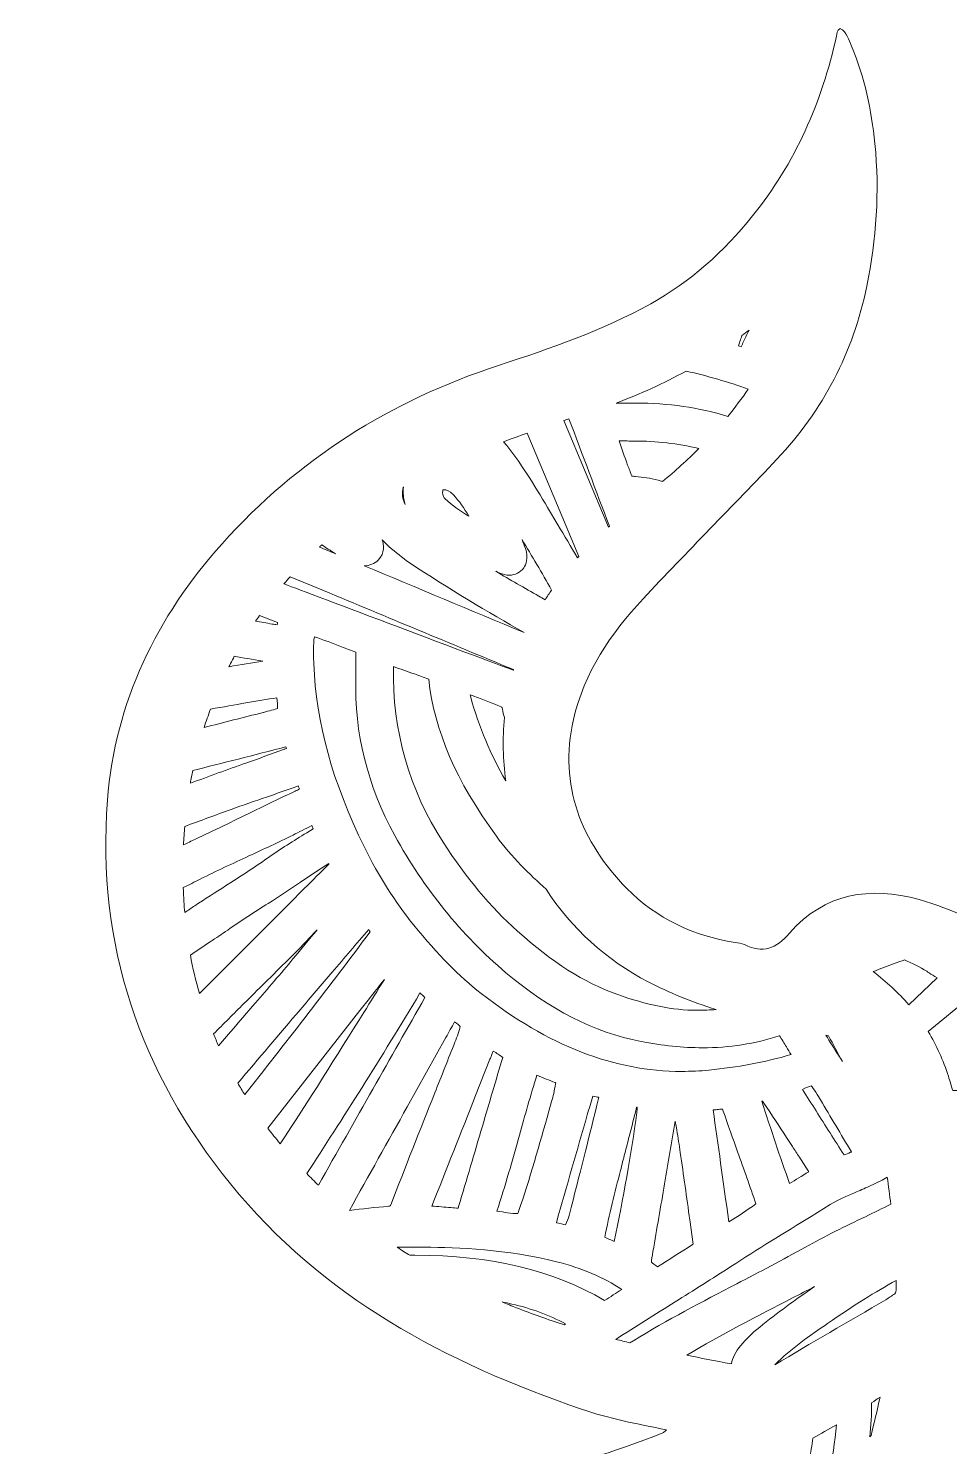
# Model space of a CAD drawing. Extents: x 95 to 1905, y -1935 to -66.
# Drawn here: x 95 to 661, y -937 to -66 of the extents above; entities that cross this region are included whole.
import ezdxf

# ---------------------------------------------------------------- set-up
doc = ezdxf.new("R2010")
doc.units = 0
doc.header["$MEASUREMENT"] = 0
doc.layers.add('Layer 1', color=7, linetype='Continuous')

# ---------------------------------------------------------------- blocks, each defined once
blk = doc.blocks.new('block 2')
at = {"layer": 'Layer 1', "lineweight": 0}
for points, knots in [([(1879.6, -958.17), (1853.61, -957.51), (1827.64, -958.04), (1801.66, -960.62), (1767.9, -963.98), (1734.13, -968.5), (1700.09, -967.66), (1636.04, -966.07), (1574.52, -952.08), (1515.05, -928.61), (1514.6, -928.42), (1514.25, -927.93), (1512.89, -926.69), (1531.02, -923.22), (1548.35, -919.76), (1565.03, -914.06), (1648.23, -885.64), (1724.12, -845.39), (1780.64, -775.69), (1836.26, -707.1), (1863.07, -628.56), (1856.19, -539.99), (1851.48, -479.46), (1826.09, -427.35), (1785.84, -382.41), (1739.3, -330.38), (1682.27, -294.53), (1616.03, -272.83), (1584.03, -262.35), (1552.04, -251.39), (1522.6, -234.95), (1498.3, -221.36), (1477.63, -202.88), (1460.06, -181.01), (1433.82, -148.33), (1417.44, -111.18), (1408.55, -70.46), (1408.22, -68.91), (1408.57, -67), (1406.2, -65.74), (1402.21, -68.13), (1401.04, -72.67), (1399.35, -76.65), (1391.2, -95.77), (1387.03, -115.72), (1384.93, -136.51), (1381.94, -166.14), (1384.02, -195.14), (1389.9, -224.12), (1398.15, -264.84), (1416.74, -300.3), (1445.08, -330.46), (1472.21, -359.32), (1500.3, -387.25), (1527.31, -416.22), (1547.19, -437.52), (1563.55, -461.56), (1570.03, -490.44), (1579.1, -530.95), (1565.45, -565.24), (1537.21, -594.14), (1519.05, -612.68), (1496.4, -623.2), (1470.82, -627.41), (1468.86, -627.72), (1466.76, -627.84), (1465.03, -628.67), (1453.7, -634.13), (1445.74, -631.25), (1437.28, -621.59), (1415.79, -596.98), (1388.15, -592.65), (1357.64, -600.98), (1337.03, -606.6), (1318.3, -616.81), (1298.91, -625.33), (1260.79, -642.06), (1221.3, -646.72), (1180.21, -640.94), (1148.96, -636.53), (1118.96, -627.33), (1088.76, -618.73), (1060.98, -610.82), (1032.61, -609.24), (1003.88, -612.19), (1003.59, -612.23), (1003.32, -612.25), (1003.03, -612.25), (1002.02, -612.33), (1001.03, -612.35), (1000, -612.29), (998.97, -612.35), (997.98, -612.33), (996.97, -612.25), (996.68, -612.25), (996.41, -612.23), (996.12, -612.19), (967.39, -609.24), (939.02, -610.82), (911.24, -618.73), (881.04, -627.33), (851.04, -636.53), (819.79, -640.94), (778.7, -646.72), (739.22, -642.06), (701.09, -625.33), (681.7, -616.81), (662.97, -606.6), (642.36, -600.98), (611.85, -592.65), (584.21, -596.98), (562.72, -621.59), (554.26, -631.25), (546.3, -634.13), (534.97, -628.67), (533.24, -627.84), (531.14, -627.72), (529.18, -627.41), (503.6, -623.2), (480.95, -612.68), (462.79, -594.14), (434.55, -565.24), (420.9, -530.95), (429.97, -490.44), (436.45, -461.56), (452.81, -437.52), (472.7, -416.22), (499.7, -387.25), (527.79, -359.32), (554.92, -330.46), (583.26, -300.3), (601.85, -264.84), (610.1, -224.12), (615.98, -195.14), (618.06, -166.14), (615.07, -136.51), (612.97, -115.72), (608.8, -95.77), (600.65, -76.65), (598.96, -72.67), (597.79, -68.13), (593.81, -65.74), (591.43, -67), (591.78, -68.91), (591.45, -70.46), (582.56, -111.18), (566.18, -148.33), (539.94, -181.01), (522.37, -202.88), (501.7, -221.36), (477.4, -234.95), (447.96, -251.39), (415.97, -262.35), (383.97, -272.83), (317.73, -294.53), (260.7, -330.38), (214.16, -382.41), (173.91, -427.35), (148.52, -479.46), (143.82, -539.99), (136.93, -628.56), (163.74, -707.1), (219.36, -775.69), (275.88, -845.39), (351.77, -885.64), (434.97, -914.06), (451.65, -919.76), (468.98, -923.22), (487.11, -926.69), (485.75, -927.93), (485.4, -928.42), (484.95, -928.61), (425.48, -952.08), (363.96, -966.07), (299.91, -967.66), (265.87, -968.5), (232.11, -963.98), (198.34, -960.62), (172.37, -958.04), (146.39, -957.51), (120.4, -958.17), (100.89, -958.68), (95.24, -967.7), (101.34, -986.06), (107.51, -1004.56), (117.14, -1021.06), (130.04, -1035.67), (160.38, -1070.08), (198.69, -1093.35), (239.3, -1113.27), (250.88, -1118.95), (262.74, -1123.98), (276.17, -1130.08), (263.25, -1136.48), (251.27, -1140.15), (239.14, -1143.49), (236.07, -1144.34), (230.83, -1143.31), (230.39, -1146.94), (229.88, -1151.17), (235.32, -1151.76), (238.38, -1153.19), (268.31, -1167.34), (300.39, -1172.43), (333.04, -1174.27), (347.6, -1175.1), (362.27, -1174.41), (377.1, -1174.41), (376.71, -1179.06), (374.3, -1179.88), (372.59, -1181.1), (365.43, -1186.19), (357.79, -1190.48), (349.52, -1193.6), (347.27, -1194.45), (343.56, -1194.69), (343.85, -1197.66), (344.16, -1201.15), (348.14, -1200.76), (350.72, -1201.15), (355.17, -1201.79), (359.73, -1201.87), (364.25, -1202.14), (404.5, -1204.68), (444.6, -1204.37), (484.23, -1195.62), (496.48, -1192.92), (508.69, -1189.95), (522.08, -1186.81), (515.33, -1200.82), (507.39, -1212.35), (497.61, -1222.69), (495.63, -1224.79), (491.14, -1226.58), (493.14, -1229.82), (494.83, -1232.53), (498.98, -1230.26), (501.86, -1229.64), (530.97, -1223.47), (557.95, -1212.14), (582.85, -1195.87), (588.83, -1191.95), (594.63, -1187.78), (600.49, -1183.72), (582.01, -1220.48), (568.43, -1258.58), (563.71, -1299.03), (558.9, -1340.29), (572.64, -1378.82), (584.03, -1417.46), (584.75, -1417.44), (585.47, -1417.4), (586.19, -1417.38), (586.19, -1417.38), (587.41, -1412.41), (587.41, -1412.41), (589.76, -1418.45), (592.32, -1424.33), (595.02, -1430.08), (595.23, -1437.74), (595.81, -1445.35), (597.21, -1452.9), (601.17, -1474.35), (612.45, -1492.96), (622.17, -1512.08), (622.83, -1511.88), (623.51, -1511.67), (624.17, -1511.48), (625.22, -1502.9), (626.27, -1494.32), (627.33, -1485.74), (629.43, -1488.86), (631.56, -1491.99), (633.72, -1495.11), (633.97, -1497.21), (634.17, -1499.29), (634.38, -1501.4), (636.79, -1525.7), (641.77, -1548.92), (660.39, -1566.75), (662.29, -1568.56), (662.85, -1572.94), (666.31, -1571.51), (669.18, -1570.36), (668.19, -1566.52), (668.38, -1563.78), (668.77, -1557.8), (669, -1551.79), (669.26, -1545.79), (670.17, -1547.15), (671.08, -1548.53), (671.97, -1549.92), (684.55, -1569.29), (696.86, -1590.82), (709.32, -1615.14), (720.81, -1637.57), (733.71, -1662.71), (737.17, -1687.82), (737.85, -1690.31), (738.49, -1692.81), (739.09, -1695.33), (742.99, -1711.31), (745.73, -1727.57), (746.62, -1744.19), (747.57, -1762.14), (740.33, -1778.64), (738.97, -1796.14), (736.55, -1827.22), (737.75, -1857.86), (750.27, -1887.03), (760.26, -1910.25), (779.11, -1921.74), (800.79, -1918.75), (810.34, -1917.41), (818.74, -1915.27), (818.47, -1903.03), (818.45, -1901.75), (818.84, -1900.19), (821.01, -1899.65), (821.71, -1900.66), (822.6, -1901.73), (823.21, -1902.93), (833.86, -1923.31), (851.68, -1931.81), (873.65, -1933.67), (892.11, -1935.23), (910.39, -1933.54), (928.56, -1930.45), (952.35, -1926.41), (976.13, -1923.81), (1000, -1923.62), (1023.87, -1923.81), (1047.65, -1926.41), (1071.44, -1930.45), (1089.61, -1933.54), (1107.89, -1935.23), (1126.35, -1933.67), (1148.32, -1931.81), (1166.14, -1923.31), (1176.79, -1902.93), (1177.41, -1901.73), (1178.29, -1900.66), (1178.99, -1899.65), (1181.16, -1900.19), (1181.55, -1901.75), (1181.53, -1903.03), (1181.26, -1915.27), (1189.66, -1917.41), (1199.21, -1918.75), (1220.89, -1921.74), (1239.74, -1910.25), (1249.73, -1887.03), (1262.25, -1857.86), (1263.45, -1827.22), (1261.03, -1796.14), (1259.67, -1778.64), (1252.43, -1762.14), (1253.38, -1744.19), (1254.27, -1727.57), (1257.01, -1711.31), (1260.91, -1695.33), (1261.51, -1692.81), (1262.15, -1690.31), (1262.83, -1687.82), (1266.29, -1662.71), (1279.19, -1637.57), (1290.68, -1615.14), (1303.14, -1590.82), (1315.45, -1569.29), (1328.03, -1549.92), (1328.92, -1548.53), (1329.83, -1547.15), (1330.74, -1545.79), (1331, -1551.79), (1331.23, -1557.8), (1331.62, -1563.78), (1331.81, -1566.52), (1330.82, -1570.36), (1333.69, -1571.51), (1337.15, -1572.94), (1337.71, -1568.56), (1339.61, -1566.75), (1358.23, -1548.92), (1363.21, -1525.7), (1365.62, -1501.4), (1365.83, -1499.29), (1366.03, -1497.21), (1366.28, -1495.11), (1368.45, -1491.99), (1370.57, -1488.86), (1372.67, -1485.74), (1373.73, -1494.32), (1374.78, -1502.9), (1375.83, -1511.48), (1376.49, -1511.67), (1377.17, -1511.88), (1377.83, -1512.08), (1387.55, -1492.96), (1398.83, -1474.35), (1402.79, -1452.9), (1404.19, -1445.35), (1404.77, -1437.74), (1404.98, -1430.08), (1407.68, -1424.33), (1410.24, -1418.45), (1412.59, -1412.41), (1412.59, -1412.41), (1413.81, -1417.38), (1413.81, -1417.38), (1414.53, -1417.4), (1415.25, -1417.44), (1415.97, -1417.46), (1427.36, -1378.82), (1441.1, -1340.29), (1436.29, -1299.03), (1431.57, -1258.58), (1417.99, -1220.48), (1399.51, -1183.72), (1405.37, -1187.78), (1411.17, -1191.95), (1417.15, -1195.87), (1442.05, -1212.14), (1469.03, -1223.47), (1498.14, -1229.64), (1501.02, -1230.26), (1505.17, -1232.53), (1506.86, -1229.82), (1508.86, -1226.58), (1504.37, -1224.79), (1502.39, -1222.69), (1492.61, -1212.35), (1484.67, -1200.82), (1477.92, -1186.81), (1491.31, -1189.95), (1503.52, -1192.92), (1515.77, -1195.62), (1555.4, -1204.37), (1595.5, -1204.68), (1635.75, -1202.14), (1640.27, -1201.87), (1644.83, -1201.79), (1649.28, -1201.15), (1651.86, -1200.76), (1655.84, -1201.15), (1656.15, -1197.66), (1656.44, -1194.69), (1652.73, -1194.45), (1650.48, -1193.6), (1642.21, -1190.48), (1634.57, -1186.19), (1627.42, -1181.1), (1625.7, -1179.88), (1623.29, -1179.06), (1622.9, -1174.41), (1637.73, -1174.41), (1652.4, -1175.1), (1666.96, -1174.27), (1699.61, -1172.43), (1731.69, -1167.34), (1761.62, -1153.19), (1764.68, -1151.76), (1770.12, -1151.17), (1769.61, -1146.94), (1769.17, -1143.31), (1763.93, -1144.34), (1760.86, -1143.49), (1748.73, -1140.15), (1736.75, -1136.48), (1723.83, -1130.08), (1737.26, -1123.98), (1749.12, -1118.95), (1760.7, -1113.27), (1801.31, -1093.35), (1839.62, -1070.08), (1869.96, -1035.67), (1882.86, -1021.06), (1892.49, -1004.56), (1898.66, -986.06), (1904.77, -967.7), (1899.11, -958.68), (1879.6, -958.17)], [0, 0, 0, 0, 1, 1, 1, 2, 2, 2, 3, 3, 3, 4, 4, 4, 5, 5, 5, 6, 6, 6, 7, 7, 7, 8, 8, 8, 9, 9, 9, 10, 10, 10, 11, 11, 11, 12, 12, 12, 13, 13, 13, 14, 14, 14, 15, 15, 15, 16, 16, 16, 17, 17, 17, 18, 18, 18, 19, 19, 19, 20, 20, 20, 21, 21, 21, 22, 22, 22, 23, 23, 23, 24, 24, 24, 25, 25, 25, 26, 26, 26, 27, 27, 27, 28, 28, 28, 29, 29, 29, 30, 30, 30, 31, 31, 31, 32, 32, 32, 33, 33, 33, 34, 34, 34, 35, 35, 35, 36, 36, 36, 37, 37, 37, 38, 38, 38, 39, 39, 39, 40, 40, 40, 41, 41, 41, 42, 42, 42, 43, 43, 43, 44, 44, 44, 45, 45, 45, 46, 46, 46, 47, 47, 47, 48, 48, 48, 49, 49, 49, 50, 50, 50, 51, 51, 51, 52, 52, 52, 53, 53, 53, 54, 54, 54, 55, 55, 55, 56, 56, 56, 57, 57, 57, 58, 58, 58, 59, 59, 59, 60, 60, 60, 61, 61, 61, 62, 62, 62, 63, 63, 63, 64, 64, 64, 65, 65, 65, 66, 66, 66, 67, 67, 67, 68, 68, 68, 69, 69, 69, 70, 70, 70, 71, 71, 71, 72, 72, 72, 73, 73, 73, 74, 74, 74, 75, 75, 75, 76, 76, 76, 77, 77, 77, 78, 78, 78, 79, 79, 79, 80, 80, 80, 81, 81, 81, 82, 82, 82, 83, 83, 83, 84, 84, 84, 85, 85, 85, 86, 86, 86, 87, 87, 87, 88, 88, 88, 89, 89, 89, 90, 90, 90, 91, 91, 91, 92, 92, 92, 93, 93, 93, 94, 94, 94, 95, 95, 95, 96, 96, 96, 97, 97, 97, 98, 98, 98, 99, 99, 99, 100, 100, 100, 101, 101, 101, 102, 102, 102, 103, 103, 103, 104, 104, 104, 105, 105, 105, 106, 106, 106, 107, 107, 107, 108, 108, 108, 109, 109, 109, 110, 110, 110, 111, 111, 111, 112, 112, 112, 113, 113, 113, 114, 114, 114, 115, 115, 115, 116, 116, 116, 117, 117, 117, 118, 118, 118, 119, 119, 119, 120, 120, 120, 121, 121, 121, 122, 122, 122, 123, 123, 123, 124, 124, 124, 125, 125, 125, 126, 126, 126, 127, 127, 127, 128, 128, 128, 129, 129, 129, 130, 130, 130, 131, 131, 131, 132, 132, 132, 133, 133, 133, 134, 134, 134, 135, 135, 135, 136, 136, 136, 137, 137, 137, 138, 138, 138, 139, 139, 139, 140, 140, 140, 141, 141, 141, 142, 142, 142, 143, 143, 143, 144, 144, 144, 145, 145, 145, 146, 146, 146, 147, 147, 147, 148, 148, 148, 149, 149, 149, 150, 150, 150, 151, 151, 151, 152, 152, 152, 153, 153, 153, 154, 154, 154, 155, 155, 155, 156, 156, 156, 157, 157, 157, 158, 158, 158, 159, 159, 159, 160, 160, 160, 160]), ([(535.25, -256.51), (534.74, -257.59), (534.22, -258.66), (533.69, -259.73), (533.41, -260.29), (533.14, -260.85), (532.87, -261.41), (532.22, -261.13), (531.71, -260.9), (531.3, -260.71), (531.48, -260.08), (531.75, -259.2), (532.17, -258.02), (532.58, -256.83), (533, -255.65), (533.42, -254.47), (534.9, -253.39), (536.35, -252.3), (537.78, -251.2), (536.93, -252.97), (536.09, -254.74), (535.25, -256.51)], [0, 0, 0, 0, 1, 1, 1, 2, 2, 2, 3, 3, 3, 4, 4, 4, 5, 5, 5, 6, 6, 6, 7, 7, 7, 7]), ([(537.3, -287.37), (533.37, -293.1), (529.18, -298.7), (524.77, -304.11), (507.04, -298.64), (488.42, -295.98), (468.02, -295.98), (468.02, -295.98), (456.14, -295.96), (456.14, -295.96), (470.9, -290.48), (485.29, -283.9), (499.09, -276.3), (512.3, -279.28), (525.11, -282.99), (537.3, -287.37)], [0, 0, 0, 0, 1, 1, 1, 2, 2, 2, 3, 3, 3, 4, 4, 4, 5, 5, 5, 5]), ([(427.22, -305.62), (435.5, -327.64), (443.78, -349.65), (452.06, -371.66), (451.85, -371.86), (451.63, -372.06), (451.41, -372.26), (451.41, -372.26), (424.08, -306.66), (424.08, -306.66), (425.14, -306.31), (426.19, -305.96), (427.22, -305.62)], [0, 0, 0, 0, 1, 1, 1, 2, 2, 2, 3, 3, 3, 4, 4, 4, 4]), ([(433.29, -390.21), (433.02, -390.5), (432.75, -390.8), (432.48, -391.09), (428.45, -384.22), (424.37, -377.38), (420.38, -370.7), (420.38, -370.7), (414.06, -360.08), (414.06, -360.08), (405.96, -346.45), (397.6, -332.38), (387.01, -319.7), (391.62, -317.96), (396.46, -316.19), (401.57, -314.37), (401.57, -314.37), (425.51, -371.66), (425.51, -371.66), (425.51, -371.66), (433.29, -390.21), (433.29, -390.21)], [0, 0, 0, 0, 1, 1, 1, 2, 2, 2, 3, 3, 3, 4, 4, 4, 5, 5, 5, 6, 6, 6, 7, 7, 7, 7]), ([(481.91, -343.28), (477.16, -341.97), (472.56, -341.51), (468.11, -341.07), (467.33, -340.99), (466.54, -340.91), (465.76, -340.83), (464.95, -338.55), (464.1, -336.28), (463.25, -334.01), (461.35, -328.94), (459.54, -324.09), (458.11, -319.19), (458.11, -319.19), (458.51, -319.19), (458.51, -319.19), (459.68, -319.19), (460.86, -319.21), (462.04, -319.23), (463.31, -319.25), (464.58, -319.27), (465.9, -319.27), (465.91, -319.27), (467.29, -319.27), (467.29, -319.27), (480.93, -319.27), (494.01, -320.79), (506.94, -323.89), (499.99, -330.88), (492.54, -337.63), (484.69, -344.07), (483.77, -343.8), (482.84, -343.53), (481.91, -343.28)], [0, 0, 0, 0, 1, 1, 1, 2, 2, 2, 3, 3, 3, 4, 4, 4, 5, 5, 5, 6, 6, 6, 7, 7, 7, 8, 8, 8, 9, 9, 9, 10, 10, 10, 11, 11, 11, 11]), ([(326.63, -358.19), (324.98, -354.75), (324.54, -351.21), (325.4, -347.62), (325.47, -347.57), (325.55, -347.53), (325.63, -347.49), (325.15, -351.06), (325.48, -354.66), (326.63, -358.19)], [0, 0, 0, 0, 1, 1, 1, 2, 2, 2, 3, 3, 3, 3]), ([(349.63, -350.82), (349.65, -350.05), (349.72, -349.52), (349.8, -349.19), (349.89, -349.18), (350.01, -349.18), (350.13, -349.18), (350.28, -349.18), (350.42, -349.18), (350.58, -349.19), (351.88, -349.27), (353.88, -349.66), (356.24, -352.23), (359.88, -356.2), (362.91, -360.66), (365.69, -365.41), (360.45, -362.25), (355.58, -358.82), (351.16, -354.82), (350.34, -354.08), (349.82, -352.73), (349.63, -350.82)], [0, 0, 0, 0, 1, 1, 1, 2, 2, 2, 3, 3, 3, 4, 4, 4, 5, 5, 5, 6, 6, 6, 7, 7, 7, 7]), ([(283.77, -388.5), (280.52, -387.13), (277.26, -385.77), (274.01, -384.41), (274.48, -383.97), (274.96, -383.54), (275.44, -383.11), (278.01, -384.81), (280.75, -386.58), (283.77, -388.5)], [0, 0, 0, 0, 1, 1, 1, 2, 2, 2, 3, 3, 3, 3]), ([(310.02, -392.39), (314.46, -387.98), (313.45, -382.75), (312.51, -379.91), (313.79, -381.38), (315.18, -382.76), (316.68, -384.06), (320.9, -387.71), (324.76, -390.98), (329.17, -393.93), (353.15, -409.97), (377.83, -424.52), (399.68, -436.99), (366.95, -423.29), (334.21, -409.59), (301.48, -395.9), (304.76, -395.89), (307.72, -394.68), (310.02, -392.39)], [0, 0, 0, 0, 1, 1, 1, 2, 2, 2, 3, 3, 3, 4, 4, 4, 5, 5, 5, 6, 6, 6, 6]), ([(412.56, -416.78), (411.27, -416.04), (409.98, -415.31), (408.7, -414.57), (399.94, -409.58), (391.06, -404.52), (382.22, -399.32), (382.44, -399.41), (382.67, -399.51), (382.89, -399.6), (382.89, -399.6), (384.73, -400.39), (384.73, -400.39), (386.7, -401.23), (388.65, -401.66), (390.51, -401.66), (392.34, -401.66), (394.06, -401.25), (395.58, -400.48), (397.09, -399.72), (398.4, -398.6), (399.41, -397.17), (400.72, -395.31), (402.59, -391.29), (400.43, -385.27), (399.77, -383.42), (399.08, -381.64), (398.39, -379.86), (404.47, -389.87), (410.5, -400.17), (416.51, -410.86), (415.15, -412.8), (413.84, -414.77), (412.56, -416.78)], [0, 0, 0, 0, 1, 1, 1, 2, 2, 2, 3, 3, 3, 4, 4, 4, 5, 5, 5, 6, 6, 6, 7, 7, 7, 8, 8, 8, 9, 9, 9, 10, 10, 10, 11, 11, 11, 11]), ([(276.39, -411.1), (315.31, -427.32), (354.23, -443.53), (393.15, -459.73), (393.11, -459.87), (393.07, -460.01), (393.04, -460.14), (360.51, -447.87), (252.16, -406.98), (252.16, -406.98), (253.42, -405.51), (254.7, -404.05), (256, -402.6), (256, -402.6), (276.39, -411.1), (276.39, -411.1)], [0, 0, 0, 0, 1, 1, 1, 2, 2, 2, 3, 3, 3, 4, 4, 4, 5, 5, 5, 5]), ([(237.07, -426.53), (237.07, -426.53), (248.25, -430.72), (248.25, -430.72), (248.18, -431.2), (248.09, -431.7), (248.01, -432.17), (247.07, -432.04), (246, -431.87), (244.93, -431.69), (241.53, -431.12), (238.12, -430.55), (234.72, -429.98), (235.5, -428.82), (236.28, -427.67), (237.07, -426.53)], [0, 0, 0, 0, 1, 1, 1, 2, 2, 2, 3, 3, 3, 4, 4, 4, 5, 5, 5, 5]), ([(513.2, -705.74), (507.65, -706.28), (502.05, -706.55), (496.57, -706.55), (454.98, -706.55), (414.65, -690.87), (373.27, -658.63), (359.71, -648.05), (346.95, -635.1), (331.91, -616.62), (320.37, -602.44), (310.44, -586.8), (301.55, -568.78), (282.05, -529.25), (271.9, -492.36), (270.53, -455.99), (270.53, -455.99), (270.5, -455.21), (270.5, -455.21), (270.29, -449.7), (270.1, -444.47), (270.86, -439.53), (276.43, -441.45), (282.07, -443.57), (287.53, -445.62), (290.46, -446.72), (293.38, -447.82), (296.31, -448.89), (296.28, -452.56), (296.29, -456.23), (296.3, -459.89), (296.3, -459.89), (296.31, -464.97), (296.31, -464.97), (295.36, -498.36), (303.42, -530.9), (320.27, -561.68), (338.16, -594.34), (361.12, -622.67), (388.52, -645.89), (415.35, -668.62), (442.48, -682.45), (471.45, -688.15), (484.49, -690.72), (497.19, -692.02), (509.2, -692.02), (525.7, -692.02), (541.57, -689.57), (556.37, -684.73), (556.43, -684.71), (556.48, -684.7), (556.53, -684.68), (556.53, -684.68), (556.54, -684.69), (556.54, -684.69), (557.97, -686.95), (559.36, -689.22), (560.76, -691.5), (561.73, -693.07), (562.7, -694.65), (563.68, -696.22), (547.26, -700.89), (530.31, -704.09), (513.2, -705.74)], [0, 0, 0, 0, 1, 1, 1, 2, 2, 2, 3, 3, 3, 4, 4, 4, 5, 5, 5, 6, 6, 6, 7, 7, 7, 8, 8, 8, 9, 9, 9, 10, 10, 10, 11, 11, 11, 12, 12, 12, 13, 13, 13, 14, 14, 14, 15, 15, 15, 16, 16, 16, 17, 17, 17, 18, 18, 18, 19, 19, 19, 20, 20, 20, 21, 21, 21, 21]), ([(219.38, -455.97), (220.13, -454.51), (220.9, -453.04), (221.7, -451.54), (227.02, -452.43), (232.72, -453.41), (239.21, -454.56), (232.59, -455.56), (225.72, -456.66), (218.41, -457.89), (218.73, -457.25), (219.05, -456.61), (219.38, -455.97)], [0, 0, 0, 0, 1, 1, 1, 2, 2, 2, 3, 3, 3, 4, 4, 4, 4]), ([(505.91, -668.98), (490.99, -668.98), (475.29, -665.83), (456.51, -659.09), (436.2, -651.79), (417.41, -639.83), (395.6, -620.31), (379.14, -605.58), (364.22, -587.75), (349.99, -565.79), (329.05, -533.49), (318.74, -497.19), (319.36, -457.87), (323.67, -459.27), (328.05, -460.84), (332.3, -462.37), (335.22, -463.42), (338.14, -464.47), (341.07, -465.48), (344.65, -497.36), (357.89, -528.11), (382.64, -562.04), (392.01, -574.89), (403.26, -585.67), (413.16, -594.56), (428.61, -618.52), (450.3, -638.21), (475.94, -651.54), (488.63, -658.15), (502.25, -663.73), (517.53, -668.52), (513.77, -668.8), (509.9, -668.95), (505.91, -668.98)], [0, 0, 0, 0, 1, 1, 1, 2, 2, 2, 3, 3, 3, 4, 4, 4, 5, 5, 5, 6, 6, 6, 7, 7, 7, 8, 8, 8, 9, 9, 9, 10, 10, 10, 11, 11, 11, 11]), ([(207.06, -484.01), (222.89, -481.18), (235.72, -478.97), (247.81, -477), (248.11, -479.65), (248.34, -482.1), (248.32, -483.5), (246.61, -484.18), (243.05, -485.09), (239.59, -485.97), (239.59, -485.97), (239.34, -486.03), (239.34, -486.03), (227.28, -489.1), (215.23, -492.17), (203.18, -495.26), (204.39, -491.48), (205.69, -487.73), (207.06, -484.01)], [0, 0, 0, 0, 1, 1, 1, 2, 2, 2, 3, 3, 3, 4, 4, 4, 5, 5, 5, 6, 6, 6, 6]), ([(388.4, -527.95), (379.15, -512.1), (371.95, -494.96), (366.88, -476.66), (366.74, -476.16), (366.62, -475.66), (366.5, -475.17), (367.3, -475.46), (368.1, -475.75), (368.89, -476.04), (374.75, -478.16), (380.29, -480.16), (385.63, -482.65), (385.92, -482.79), (386.06, -482.89), (386.08, -482.89), (386.12, -482.98), (386.26, -483.3), (386.39, -484.07), (386.65, -485.72), (387.04, -487.42), (387.55, -489.22), (386.31, -502.15), (386.61, -515.16), (388.4, -527.95)], [0, 0, 0, 0, 1, 1, 1, 2, 2, 2, 3, 3, 3, 4, 4, 4, 5, 5, 5, 6, 6, 6, 7, 7, 7, 8, 8, 8, 8]), ([(196.24, -521.71), (214.13, -517.19), (233.92, -512.18), (253.35, -507.15), (253.46, -507.48), (253.57, -507.82), (253.67, -508.14), (253.07, -508.37), (252.45, -508.59), (251.9, -508.79), (244.23, -511.6), (236.55, -514.35), (228.86, -517.1), (217.65, -521.11), (206.15, -525.23), (194.72, -529.52), (195.19, -526.9), (195.7, -524.29), (196.24, -521.71)], [0, 0, 0, 0, 1, 1, 1, 2, 2, 2, 3, 3, 3, 4, 4, 4, 5, 5, 5, 6, 6, 6, 6]), ([(191.26, -556.04), (200.75, -552.54), (210.25, -549.06), (219.76, -545.6), (226.95, -543), (234.33, -540.45), (241.47, -537.99), (247.84, -535.79), (254.4, -533.53), (260.88, -531.2), (261.16, -531.8), (261.45, -532.44), (261.73, -533.04), (260.9, -533.45), (259.97, -533.89), (259.07, -534.32), (250.11, -538.6), (241.19, -542.95), (232.26, -547.29), (220.97, -552.79), (209.3, -558.47), (197.78, -563.91), (195.36, -565.05), (192.95, -566.18), (190.53, -567.31), (190.7, -563.53), (190.95, -559.76), (191.26, -556.04)], [0, 0, 0, 0, 1, 1, 1, 2, 2, 2, 3, 3, 3, 4, 4, 4, 5, 5, 5, 6, 6, 6, 7, 7, 7, 8, 8, 8, 9, 9, 9, 9]), ([(200.83, -588.4), (210.63, -583.46), (220.81, -578.75), (230.66, -574.19), (239.56, -570.07), (248.77, -565.81), (257.76, -561.35), (261.46, -559.52), (265.25, -557.59), (269.33, -555.46), (269.58, -556.12), (269.83, -556.8), (270.08, -557.5), (270.08, -557.5), (266.2, -559.9), (266.2, -559.9), (258.21, -564.84), (249.95, -569.94), (242.08, -575.54), (233.72, -581.48), (224.85, -587.13), (216.27, -592.59), (210.08, -596.54), (203.68, -600.62), (197.44, -604.82), (195.43, -606.18), (193.36, -607.56), (191.23, -608.97), (191.04, -606.71), (190.88, -604.45), (190.75, -602.2), (190.59, -599.48), (190.47, -596.68), (190.38, -593.59), (193.87, -591.88), (197.36, -590.15), (200.83, -588.4)], [0, 0, 0, 0, 1, 1, 1, 2, 2, 2, 3, 3, 3, 4, 4, 4, 5, 5, 5, 6, 6, 6, 7, 7, 7, 8, 8, 8, 9, 9, 9, 10, 10, 10, 11, 11, 11, 12, 12, 12, 12]), ([(206.82, -627.02), (210.45, -624.6), (214.05, -622.14), (217.66, -619.68), (225.77, -614.16), (234.15, -608.45), (242.56, -603.32), (249.35, -599.19), (255.92, -594.69), (262.28, -590.35), (267.95, -586.47), (273.79, -582.48), (279.67, -578.83), (279.72, -578.94), (279.76, -579.05), (279.81, -579.16), (269.74, -589.13), (259.6, -599.3), (249.77, -609.14), (249.77, -609.14), (237.15, -621.79), (237.15, -621.79), (237.15, -621.79), (200.27, -658.65), (200.27, -658.65), (198.04, -650.91), (196.18, -643.02), (194.71, -635.04), (198.75, -632.38), (202.79, -629.71), (206.82, -627.02)], [0, 0, 0, 0, 1, 1, 1, 2, 2, 2, 3, 3, 3, 4, 4, 4, 5, 5, 5, 6, 6, 6, 7, 7, 7, 8, 8, 8, 9, 9, 9, 10, 10, 10, 10]), ([(227.56, -664.9), (231.84, -660.63), (236.15, -656.38), (240.45, -652.14), (250.05, -642.69), (259.98, -632.91), (269.43, -622.9), (270.49, -621.79), (271.56, -620.69), (272.65, -619.6), (267.73, -625.34), (262.7, -631.31), (257.72, -637.39), (250.24, -646.53), (242.31, -655.66), (234.65, -664.48), (229.64, -670.25), (224.46, -676.22), (219.41, -682.17), (219.41, -682.17), (212.08, -690.85), (212.08, -690.85), (210.98, -688.42), (209.93, -685.98), (208.93, -683.54), (215.14, -677.32), (221.34, -671.11), (227.56, -664.9)], [0, 0, 0, 0, 1, 1, 1, 2, 2, 2, 3, 3, 3, 4, 4, 4, 5, 5, 5, 6, 6, 6, 7, 7, 7, 8, 8, 8, 9, 9, 9, 9]), ([(228.09, -720.83), (226.64, -718.51), (225.23, -716.15), (223.85, -713.78), (236.57, -698.73), (249.3, -683.69), (262.06, -668.67), (268.65, -660.93), (275.27, -653.22), (281.89, -645.52), (289.22, -636.98), (296.78, -628.2), (304.21, -619.43), (304.5, -619.89), (304.77, -620.37), (305.03, -620.84), (304.97, -620.91), (304.92, -620.98), (304.87, -621.05), (280.52, -654.1), (254.7, -686.96), (229.73, -718.75), (229.73, -718.75), (228.09, -720.83), (228.09, -720.83)], [0, 0, 0, 0, 1, 1, 1, 2, 2, 2, 3, 3, 3, 4, 4, 4, 5, 5, 5, 6, 6, 6, 7, 7, 7, 8, 8, 8, 8]), ([(633.18, -638.04), (637.97, -639.94), (642.58, -642.42), (646.98, -645.03), (647.41, -645.42), (647.88, -645.78), (648.41, -646.08), (649.77, -646.88), (651.51, -647.91), (653.27, -649.05), (653.27, -649.05), (635.83, -665.58), (635.83, -665.58), (629.54, -658.25), (622.28, -651.46), (614.02, -645.17), (615.89, -644.47), (633.18, -638.04), (633.18, -638.04)], [0, 0, 0, 0, 1, 1, 1, 2, 2, 2, 3, 3, 3, 4, 4, 4, 5, 5, 5, 6, 6, 6, 6]), ([(242.23, -741.32), (242.23, -741.32), (298.8, -669.21), (298.8, -669.21), (298.8, -669.21), (304.62, -661.83), (304.62, -661.83), (307.68, -657.94), (310.78, -653.99), (313.89, -650.01), (309.65, -656.78), (305.42, -663.56), (301.19, -670.35), (284.59, -696.96), (267.48, -724.4), (249.9, -751.07), (247.29, -747.89), (244.73, -744.63), (242.23, -741.32)], [0, 0, 0, 0, 1, 1, 1, 2, 2, 2, 3, 3, 3, 4, 4, 4, 5, 5, 5, 6, 6, 6, 6]), ([(266.19, -769.32), (287.61, -736.41), (312.1, -698.16), (335.71, -658.36), (336.2, -658.81), (338.21, -660.69), (338.74, -661.17), (317.73, -698.03), (296.28, -735.87), (273.37, -776.47), (270.93, -774.12), (268.54, -771.74), (266.19, -769.32)], [0, 0, 0, 0, 1, 1, 1, 2, 2, 2, 3, 3, 3, 4, 4, 4, 4]), ([(691.06, -667.19), (687.06, -674.95), (683.05, -682.72), (679.06, -690.49), (679.06, -690.49), (678.95, -690.66), (678.95, -690.66), (674.61, -697.3), (677.82, -702.3), (679.4, -704.15), (680.97, -705.99), (683.27, -707.03), (685.66, -707.03), (685.97, -707.03), (686.28, -707.01), (686.59, -706.98), (693, -706.26), (695.45, -701.1), (696.26, -699.41), (696.33, -699.26), (696.4, -699.1), (696.43, -699.04), (702.05, -689.95), (707.64, -680.85), (713.22, -671.74), (715.62, -672.07), (718.14, -672.39), (720.82, -672.68), (720.05, -681.87), (721.4, -691.03), (724.88, -700.04), (706.49, -712.21), (686.63, -718.38), (665.82, -718.38), (664.84, -718.38), (663.85, -718.37), (662.85, -718.34), (661.99, -715.26), (661.12, -712.36), (660.23, -709.57), (657.11, -699.74), (652.97, -690.57), (647.79, -682.04), (647.79, -682.04), (673.82, -660.81), (673.82, -660.81), (679.23, -663.33), (684.95, -665.44), (691.06, -667.19)], [0, 0, 0, 0, 1, 1, 1, 2, 2, 2, 3, 3, 3, 4, 4, 4, 5, 5, 5, 6, 6, 6, 7, 7, 7, 8, 8, 8, 9, 9, 9, 10, 10, 10, 11, 11, 11, 12, 12, 12, 13, 13, 13, 14, 14, 14, 15, 15, 15, 16, 16, 16, 16]), ([(327.91, -728.25), (327.91, -728.25), (351.67, -685.66), (351.67, -685.66), (353.43, -682.51), (355.23, -679.29), (357.01, -676), (358.59, -677.23), (359.91, -678.35), (360.38, -679.02), (360.31, -680.64), (358.37, -685.55), (357.2, -688.53), (353.08, -698.96), (348.95, -709.38), (344.81, -719.81), (335.9, -742.3), (326.67, -765.57), (317.76, -788.52), (317.63, -788.85), (317.52, -789.08), (317.44, -789.23), (317.24, -789.27), (316.91, -789.33), (316.42, -789.37), (308.34, -790.1), (300.24, -791.02), (292.38, -791.93), (304.22, -770.7), (316.06, -749.48), (327.91, -728.25)], [0, 0, 0, 0, 1, 1, 1, 2, 2, 2, 3, 3, 3, 4, 4, 4, 5, 5, 5, 6, 6, 6, 7, 7, 7, 8, 8, 8, 9, 9, 9, 10, 10, 10, 10]), ([(586.64, -684.67), (589.48, -690.03), (592.31, -695.29), (595.11, -700.41), (594.31, -699.13), (593.5, -697.86), (592.7, -696.6), (590.13, -692.54), (587.52, -688.41), (584.92, -684.26), (585.08, -684.3), (586.23, -684.57), (586.64, -684.67)], [0, 0, 0, 0, 1, 1, 1, 2, 2, 2, 3, 3, 3, 4, 4, 4, 4]), ([(386.54, -697.91), (382.35, -711.97), (378.21, -726.05), (374.07, -740.14), (369.23, -756.62), (364.38, -773.11), (359.46, -789.57), (359.36, -789.9), (359.27, -790.23), (359.18, -790.57), (357.68, -790.45), (356.17, -790.33), (354.67, -790.21), (350.83, -789.9), (346.91, -789.59), (342.96, -789.34), (351.98, -766.71), (360.94, -744.05), (369.89, -721.39), (369.89, -721.39), (378.71, -699.08), (378.71, -699.08), (378.71, -699.08), (380.59, -694.37), (380.73, -694.02), (382.73, -695.34), (384.65, -696.6), (386.54, -697.91)], [0, 0, 0, 0, 1, 1, 1, 2, 2, 2, 3, 3, 3, 4, 4, 4, 5, 5, 5, 6, 6, 6, 7, 7, 7, 8, 8, 8, 9, 9, 9, 9]), ([(419.09, -713.59), (419.08, -713.74), (419.06, -713.94), (419.01, -714.19), (418.23, -718.47), (417.45, -721.92), (416.56, -725.06), (416.56, -725.06), (414.89, -730.98), (414.89, -730.98), (409.14, -751.35), (403.19, -772.41), (396.21, -792.67), (396.04, -793.17), (395.89, -793.58), (395.77, -793.9), (395.77, -793.9), (395.76, -793.9), (395.76, -793.9), (394.87, -793.9), (393.84, -793.85), (392.65, -793.78), (392.65, -793.78), (389.48, -793.35), (389.48, -793.35), (387.51, -793.08), (385.3, -792.77), (382.98, -792.46), (388.05, -776.93), (392.48, -761.13), (396.78, -745.79), (400.18, -733.65), (403.69, -721.13), (407.48, -708.91), (411.35, -710.53), (415.16, -712.04), (418.75, -713.45), (418.89, -713.5), (419, -713.55), (419.09, -713.59)], [0, 0, 0, 0, 1, 1, 1, 2, 2, 2, 3, 3, 3, 4, 4, 4, 5, 5, 5, 6, 6, 6, 7, 7, 7, 8, 8, 8, 9, 9, 9, 10, 10, 10, 11, 11, 11, 12, 12, 12, 13, 13, 13, 13]), ([(445.48, -722.46), (445.12, -724.3), (444.49, -726.86), (443.94, -729.07), (439.18, -748.35), (433.9, -769.29), (427.33, -794.98), (426.83, -796.92), (426, -798.93), (425.1, -800.89), (424.5, -800.75), (420.78, -799.85), (419.47, -799.53), (425.81, -777.15), (432.24, -754.82), (438.46, -733.18), (439.01, -731.3), (439.58, -729.42), (440.16, -727.54), (440.75, -725.64), (441.35, -723.7), (441.92, -721.72), (443.23, -721.97), (444.48, -722.22), (445.48, -722.46)], [0, 0, 0, 0, 1, 1, 1, 2, 2, 2, 3, 3, 3, 4, 4, 4, 5, 5, 5, 6, 6, 6, 7, 7, 7, 8, 8, 8, 8]), ([(570.61, -717.69), (572.69, -716.66), (574.79, -715.7), (575.95, -715.43), (577.44, -716.9), (580.25, -721.65), (581.67, -724.04), (587.77, -734.35), (594.23, -745.24), (600.76, -755.99), (600.58, -756.07), (600.39, -756.15), (600.2, -756.23), (598.78, -756.84), (597.4, -757.44), (596.13, -757.9), (590.38, -748.89), (584.67, -739.87), (578.95, -730.85), (576.18, -726.48), (573.41, -722.1), (570.61, -717.69)], [0, 0, 0, 0, 1, 1, 1, 2, 2, 2, 3, 3, 3, 4, 4, 4, 5, 5, 5, 6, 6, 6, 7, 7, 7, 7]), ([(469.14, -728.54), (469.08, -729.71), (468.99, -730.96), (468.92, -731.85), (465.4, -757.62), (460.56, -784.86), (454.87, -810.95), (454.65, -810.85), (454.42, -810.75), (454.2, -810.65), (452.55, -809.91), (450.9, -809.16), (449.25, -808.43), (451.84, -794.68), (455.4, -780.83), (458.85, -767.42), (459.74, -763.93), (460.64, -760.44), (461.52, -756.95), (462.4, -753.46), (463.3, -749.99), (464.21, -746.51), (465.73, -740.64), (467.3, -734.59), (468.75, -728.54), (468.75, -728.54), (469.14, -728.54), (469.14, -728.54)], [0, 0, 0, 0, 1, 1, 1, 2, 2, 2, 3, 3, 3, 4, 4, 4, 5, 5, 5, 6, 6, 6, 7, 7, 7, 8, 8, 8, 9, 9, 9, 9]), ([(518.19, -730), (519.19, -729.89), (520.28, -729.77), (521.49, -729.65), (521.63, -730.02), (521.79, -730.46), (521.97, -730.99), (524.84, -739.38), (527.88, -747.84), (530.81, -756.01), (534.57, -766.48), (538.45, -777.29), (541.99, -787.99), (536.68, -791.93), (531.14, -795.46), (525.38, -798.99), (521.84, -773.37), (518.74, -751.24), (515.73, -730.25), (516.52, -730.17), (517.34, -730.09), (518.19, -730)], [0, 0, 0, 0, 1, 1, 1, 2, 2, 2, 3, 3, 3, 4, 4, 4, 5, 5, 5, 6, 6, 6, 7, 7, 7, 7]), ([(574.53, -768.15), (570.22, -770.76), (566.33, -773.18), (562.68, -775.51), (556.86, -759.1), (551.16, -742.11), (545.7, -724.9), (545.7, -724.9), (546.03, -724.85), (546.03, -724.85), (546.24, -725.11), (546.54, -725.51), (546.97, -726.15), (551.65, -733.05), (556.3, -740.17), (560.79, -747.06), (560.79, -747.06), (564.43, -752.61), (564.43, -752.61), (565.87, -754.81), (567.3, -757.02), (568.72, -759.23), (570.61, -762.15), (572.54, -765.14), (574.53, -768.15)], [0, 0, 0, 0, 1, 1, 1, 2, 2, 2, 3, 3, 3, 4, 4, 4, 5, 5, 5, 6, 6, 6, 7, 7, 7, 8, 8, 8, 8]), ([(478.8, -817.21), (481.19, -803.34), (483.55, -789.46), (485.92, -775.58), (488.11, -762.78), (490.29, -749.97), (492.49, -737.17), (492.79, -739.01), (493.1, -740.84), (493.4, -742.68), (494.16, -747.18), (494.93, -751.85), (495.59, -756.4), (497.59, -770.19), (499.5, -784), (501.42, -797.8), (501.42, -797.8), (503.5, -812.74), (503.5, -812.74), (503.5, -812.74), (503.12, -812.98), (503.12, -812.98), (496.07, -817.43), (488.79, -822.01), (481.64, -826.69), (480.02, -825.51), (478.54, -824.39), (477.85, -823.72), (477.89, -822.5), (478.35, -819.85), (478.8, -817.21)], [0, 0, 0, 0, 1, 1, 1, 2, 2, 2, 3, 3, 3, 4, 4, 4, 5, 5, 5, 6, 6, 6, 7, 7, 7, 8, 8, 8, 9, 9, 9, 10, 10, 10, 10]), ([(456.05, -871.16), (468.13, -863.32), (480.37, -855.64), (492.33, -848.15), (503.59, -841.09), (515.24, -833.79), (526.61, -826.43), (542.85, -815.94), (559.64, -805.61), (575.88, -795.62), (575.88, -795.62), (587.71, -788.33), (587.71, -788.33), (592.27, -785.52), (597.31, -783.37), (602.66, -781.1), (605.61, -779.85), (608.66, -778.55), (611.68, -777.11), (611.68, -777.11), (612.54, -776.7), (612.54, -776.7), (616.84, -774.65), (620.15, -773.08), (622.62, -771.43), (623.47, -777.05), (624.21, -782.63), (624.86, -788.18), (619.65, -790.77), (614.37, -793.32), (609.22, -795.8), (597.07, -801.65), (584.51, -807.71), (572.39, -814.51), (558.54, -822.29), (544.16, -829.78), (530.24, -837.02), (509.22, -847.97), (487.48, -859.28), (466.78, -871.98), (466.07, -872.42), (465.37, -872.86), (464.67, -873.3), (461.73, -872.59), (458.86, -871.88), (456.05, -871.16)], [0, 0, 0, 0, 1, 1, 1, 2, 2, 2, 3, 3, 3, 4, 4, 4, 5, 5, 5, 6, 6, 6, 7, 7, 7, 8, 8, 8, 9, 9, 9, 10, 10, 10, 11, 11, 11, 12, 12, 12, 13, 13, 13, 14, 14, 14, 15, 15, 15, 15]), ([(333.81, -814.53), (335.35, -814.53), (336.93, -814.53), (338.53, -814.54), (358.85, -814.71), (389.37, -815.83), (419.55, -823.47), (435.19, -827.43), (448.38, -833.04), (459.63, -840.54), (456.14, -842.72), (452.63, -845), (449.13, -847.35), (416.76, -828.37), (379.7, -819.53), (332.63, -819.53), (331.62, -819.53), (330.61, -819.53), (329.59, -819.54), (326.96, -817.93), (324.35, -816.29), (321.78, -814.62), (325.59, -814.56), (329.58, -814.53), (333.81, -814.53)], [0, 0, 0, 0, 1, 1, 1, 2, 2, 2, 3, 3, 3, 4, 4, 4, 5, 5, 5, 6, 6, 6, 7, 7, 7, 8, 8, 8, 8]), ([(627.34, -843.2), (625.48, -844.41), (623.63, -845.64), (621.79, -846.89), (598.69, -860.2), (575.78, -873.6), (553.65, -886.78), (563.57, -876.81), (575.44, -868.67), (586.05, -861.39), (602.04, -850.41), (615.47, -841.95), (628.1, -834.93), (628.13, -836.36), (628.14, -837.75), (628.15, -839.11), (628.16, -841.59), (627.75, -842.63), (627.34, -843.2)], [0, 0, 0, 0, 1, 1, 1, 2, 2, 2, 3, 3, 3, 4, 4, 4, 5, 5, 5, 6, 6, 6, 6]), ([(544.33, -863.66), (539.74, -867.34), (535.97, -871), (532.78, -874.85), (529.51, -878.8), (527.57, -882.52), (526.95, -886.24), (516.71, -884.34), (507.79, -882.62), (499.52, -880.94), (520.64, -868.28), (542.92, -856.83), (564.52, -845.74), (569.02, -843.43), (573.52, -841.11), (578.01, -838.79), (566.24, -846.78), (555.06, -855.03), (544.33, -863.66)], [0, 0, 0, 0, 1, 1, 1, 2, 2, 2, 3, 3, 3, 4, 4, 4, 5, 5, 5, 6, 6, 6, 6]), ([(424.46, -862.19), (414.11, -858.91), (404.46, -855.5), (395.09, -851.81), (392.11, -850.63), (389.16, -849.43), (386.24, -848.21), (388.22, -848.61), (390.19, -849.02), (392.15, -849.46), (403.65, -852.03), (414.73, -856.13), (425.14, -861.68), (424.91, -861.85), (424.69, -862.02), (424.46, -862.19)], [0, 0, 0, 0, 1, 1, 1, 2, 2, 2, 3, 3, 3, 4, 4, 4, 5, 5, 5, 5]), ([(611.94, -931.14), (612.69, -924.2), (613.06, -917.2), (613.06, -910.16), (614.8, -909), (616.53, -907.83), (618.26, -906.65), (616.45, -915.01), (614.59, -922.88), (612.7, -930.19), (612.45, -930.5), (612.19, -930.82), (611.94, -931.14)], [0, 0, 0, 0, 1, 1, 1, 2, 2, 2, 3, 3, 3, 4, 4, 4, 4]), ([(577, -931.82), (581.81, -929.25), (586.61, -926.55), (591.41, -923.73), (590.62, -934.17), (588.96, -944.64), (586.45, -955.05), (582.78, -951.65), (578.86, -948.35), (574.73, -945.16), (575.66, -940.8), (576.42, -936.33), (577, -931.82)], [0, 0, 0, 0, 1, 1, 1, 2, 2, 2, 3, 3, 3, 4, 4, 4, 4])]:
    blk.add_open_spline(points, degree=3, knots=knots, dxfattribs=at)

msp = doc.modelspace()

# ---------------------------------------------------------------- block references
at = {"layer": 'Layer 1'}
msp.add_blockref('block 2', (0, 0), dxfattribs=at)

doc.saveas('drawing.dxf')
